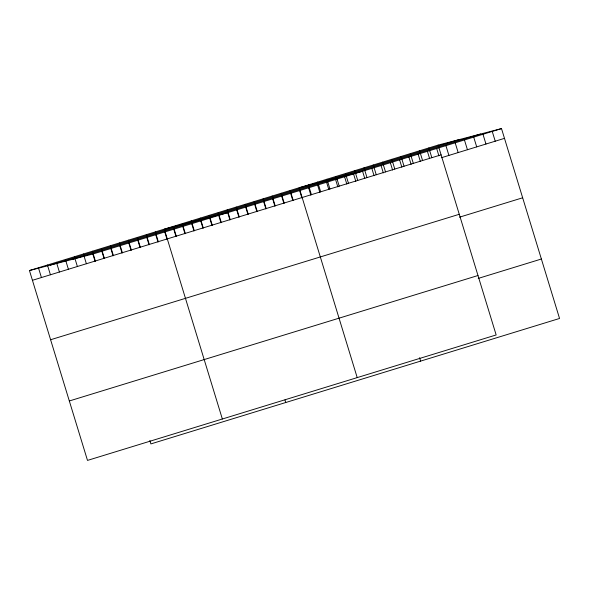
<?xml version="1.0" encoding="UTF-8"?>
<svg xmlns="http://www.w3.org/2000/svg" width="589" height="589" viewBox="0 0 589 589"><rect width="100%" height="100%" fill="white"/><g stroke="black" fill="none" stroke-linecap="round" stroke-linejoin="round"><path stroke-width="0.88" d="M438.113 145.085L496.159 334.95L87.496 460.407L29.45 270.542L438.113 145.085L501.504 128.593L559.55 318.458L150.887 443.915L149.849 440.52M50.367 265.102L459.03 139.645M71.924 259.491L480.587 134.034M29.45 270.542L92.841 254.05L501.504 128.593M32.432 280.305L441.095 154.848M441.33 157.742L504.486 138.356M50.602 339.743L459.265 214.286M459.501 217.179L522.657 197.786M69.325 400.976L477.988 275.519M478.224 278.413L541.379 259.02M492.242 131.435L495.224 141.198M482.98 134.277L485.962 144.04M473.711 137.127L476.7 146.882M464.449 139.968L467.438 149.731M455.187 142.81L458.176 152.573M445.925 145.652L448.906 155.415M436.663 148.494L438.901 155.82M428.851 147.927L431.833 157.69M427.4 151.344L429.639 158.662M419.589 150.777L422.571 160.539M418.138 154.185L420.377 161.504M410.319 153.619L413.309 163.381M408.869 157.027L411.115 164.353M401.057 156.46L404.047 166.223M399.607 159.869L401.845 167.195M391.795 159.302L394.785 169.065M390.345 162.719L392.583 170.037M382.533 162.152L385.515 171.914M381.083 165.561L383.321 172.879M373.271 164.994L376.253 174.756M371.821 168.402L374.059 175.728M364.009 167.836L366.991 177.598M364.797 178.57L362.559 171.244L299.168 187.744L357.214 377.608M419.567 357.714L420.605 361.109M354.747 170.677L357.729 180.44M353.569 174.005L355.808 181.331M345.485 173.527L348.467 183.282M344.58 176.766L346.818 184.092M336.216 176.369L339.205 186.131M335.583 179.527L337.821 186.853M326.954 179.211L329.943 188.973M326.593 182.288L328.831 189.606M317.692 182.053L320.681 191.815M317.604 185.049L319.842 192.367M308.43 184.902L311.412 194.657M308.614 187.81L310.852 195.128M299.624 190.571L301.863 197.889M290.178 190.505L293.16 200.267M290.635 193.325L292.873 200.65M281.189 193.266L284.17 203.021M281.645 196.085L283.883 203.411M272.192 196.019L275.181 205.782M272.655 198.846L274.894 206.172M263.202 198.78L266.191 208.543M263.658 201.607L265.897 208.933M254.212 201.541L257.202 211.304M254.669 204.368L256.907 211.687M245.223 204.302L248.205 214.065M245.679 207.129L247.917 214.448M236.233 207.063L239.215 216.826M236.69 209.89L238.928 217.208M227.244 209.824L230.225 219.587M229.938 219.969L227.7 212.651L164.309 229.143L222.355 419.007M284.966 399.968L285.746 402.515M218.254 212.585L221.236 222.347M218.71 215.405L220.949 222.73M209.264 215.346L212.246 225.101M209.721 218.166L211.959 225.491M200.267 218.099L203.257 227.862M200.724 220.927L202.969 228.252M191.278 220.86L194.267 230.623M191.734 223.687L193.972 231.013M182.288 223.621L185.277 233.384M182.745 226.448L184.983 233.767M173.299 226.382L176.28 236.145M173.755 229.209L175.993 236.528M164.765 231.97L167.004 239.289M155.319 231.904L158.301 241.667M155.776 234.731L158.014 242.05M146.33 234.665L149.311 244.428M146.786 237.492L149.024 244.81M137.34 237.426L140.322 247.189M137.797 240.246L140.035 247.571M128.343 240.179L131.332 249.942M128.8 243.007L131.038 250.332M119.353 242.94L122.343 252.703M119.81 245.768L122.048 253.093M110.364 245.701L113.353 255.464M110.82 248.529L113.059 255.854M101.374 248.462L104.356 258.225M101.831 251.289L104.069 258.608M92.385 251.223L95.366 260.986M92.841 254.05L95.079 261.369M83.395 253.984L86.377 263.747M74.405 256.745L77.387 266.508M65.416 259.506L68.398 269.269M56.419 262.267L59.408 272.022M47.429 265.021L50.418 274.783M38.44 267.781L41.429 277.544"/></g></svg>
